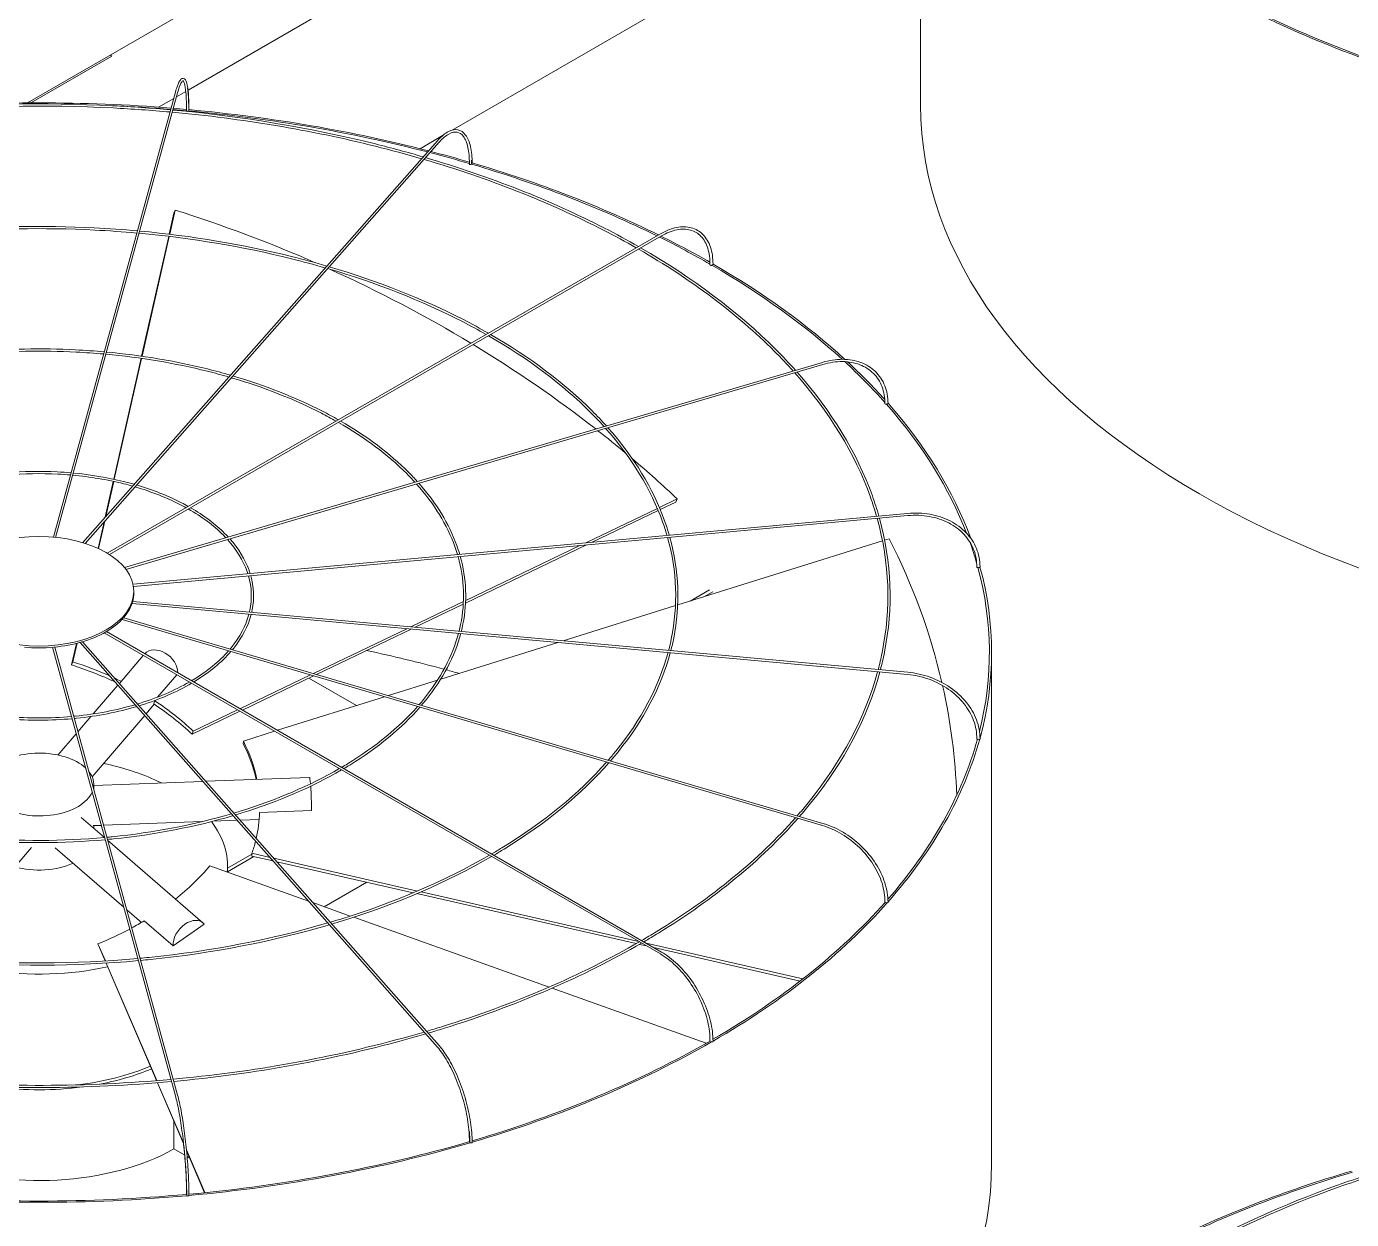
# Model space of a CAD drawing. Header units: millimetres. Extents: x -312439 to 477422, y -331570 to 212570.
# Drawn here: x 362808 to 364267, y 105939 to 107253 of the extents above; entities that cross this region are included whole.
import ezdxf

# ---------------------------------------------------------------- set-up
doc = ezdxf.new("R2010")
doc.units = ezdxf.units.MM

msp = doc.modelspace()

# ---------------------------------------------------------------- linework, layer by layer
at = {"color": 3, "linetype": 'Continuous', "lineweight": 0, "extrusion": (-1.11022e-16, 0.816497, 0.57735)}
for p, q in [((363792.783, 107736.296), (362809.167, 107168.405)), ((363792.703, 107165.917), (363792.703, 107728.805)), ((362985.887, 107182.435), (363792.703, 107648.25)), ((363792.703, 107436.25), (363276.662, 107138.314)), ((362901.834, 107219.907), (362812.668, 107168.427)), ((362900.102, 107220.907), (362901.834, 107219.907)), ((362972.074, 107180.275), (362837.606, 106690.107)), ((362840.081, 106689.869), (362974.436, 107179.627)), ((362953.419, 107163.689), (362970.178, 107173.365)), ((362973.196, 107175.108), (362983.403, 107181.001)), ((363260.595, 107126.686), (362869.918, 106684.005)), ((363266.23, 107132.291), (363241.41, 107117.961)), ((363262.431, 107125.066), (362872.482, 106683.208)), ((362965.19, 107023.777), (362970.419, 107046.861)), ((362971.749, 107050.293), (362965.729, 107023.712)), ((362970.419, 107046.861), (362971.749, 107050.293)), ((363506.108, 107024.08), (362896.916, 106672.363)), ((362899.281, 106670.9), (363507.332, 107021.958)), ((362934.76, 106889.432), (362964.646, 107021.375)), ((362965.185, 107021.311), (362935.296, 106889.355)), ((362904.067, 106753.925), (362934.217, 106887.035)), ((362934.753, 106886.958), (362904.594, 106753.811)), ((362915.958, 106656.53), (363684.528, 106882.624)), ((362917.593, 106654.458), (363685.219, 106880.274)), ((362894.552, 106711.919), (362903.526, 106751.536)), ((362904.053, 106751.422), (362895.296, 106712.762)), ((363423.877, 106683.822), (363502.84, 106721.719)), ((363503.816, 106719.394), (363431.067, 106684.479)), ((363505.05, 106722.78), (363524.657, 106732.19)), ((363523.327, 106728.758), (363506.027, 106720.456)), ((363523.327, 106728.758), (363524.657, 106732.19)), ((362886.796, 106677.676), (362893.424, 106706.939)), ((362894.168, 106707.782), (362887.297, 106677.444)), ((362925.335, 106638.233), (363778.423, 106716.243)), ((363778.646, 106713.803), (362925.792, 106635.816)), ((363424.735, 106681.441), (363291.577, 106617.533)), ((363291.695, 106620.383), (363417.545, 106680.783)), ((363750.763, 106686.07), (363525.236, 106615.419)), ((363758.206, 106688.402), (363753.114, 106686.807)), ((362926.201, 106628.48), (362926.201, 106630.48)), ((363560.267, 106632.034), (363538.908, 106619.702)), ((362924.265, 106616.92), (363778.423, 106538.813)), ((362924.988, 106619.313), (363778.646, 106541.252)), ((363231.136, 106591.318), (363289.2, 106619.186)), ((363289.058, 106616.324), (363236.025, 106590.871)), ((363554.055, 106624.447), (363563.731, 106630.034)), ((363685.219, 106374.782), (362915.038, 106601.349)), ((363522.749, 106614.64), (363399.235, 106575.947)), ((362913.2, 106599.337), (363684.528, 106372.432)), ((363123.972, 106539.886), (363226.831, 106589.252)), ((363231.72, 106588.805), (363127.58, 106538.825)), ((362857.723, 106549.32), (362863.106, 106573.088)), ((362863.693, 106573.235), (362859.053, 106552.752)), ((362867.173, 106574.161), (363260.595, 106128.369)), ((363262.431, 106129.99), (362869.776, 106574.913)), ((362893.518, 106584.654), (363506.108, 106230.976)), ((362895.995, 106586.053), (363507.332, 106233.097)), ((363393.157, 106574.043), (363264.175, 106533.636)), ((362972.074, 106074.78), (362836.559, 106568.764)), ((362974.436, 106075.428), (362839.038, 106568.987)), ((362936.615, 106559.773), (362910.268, 106529.031)), ((363870.91, 106000.056), (363870.91, 106562.945)), ((362857.723, 106549.32), (362859.053, 106552.752)), ((362973.407, 106538.53), (362952.282, 106513.882)), ((363043.146, 106501.095), (363120.674, 106538.303)), ((363124.282, 106537.242), (363045.788, 106499.57)), ((363171.41, 106504.576), (363119.121, 106534.765)), ((363260.57, 106532.507), (363206.566, 106515.589)), ((362908.658, 106527.153), (362881.454, 106495.411)), ((363202.363, 106514.272), (363084.354, 106477.304)), ((362948.748, 106505.985), (362939.81, 106495.556)), ((362991.731, 106476.419), (363040.471, 106499.811)), ((362879.022, 106492.574), (362864.613, 106475.761)), ((362938.201, 106493.678), (362880.233, 106426.042)), ((363043.113, 106498.286), (362990.4, 106472.987)), ((362862.689, 106473.516), (362842.632, 106450.114)), ((362990.4, 106472.987), (362991.731, 106476.419)), ((363081.178, 106476.309), (363046.835, 106465.55)), ((363046.74, 106462.593), (363046.835, 106465.55)), ((363002.311, 106421.034), (362882.037, 106416.576)), ((362882.037, 106417.619), (362882.037, 106412.245)), ((363119.677, 106425.384), (363005.475, 106421.151)), ((363064.678, 106386.956), (363121.907, 106389.078)), ((362893.94, 106359.268), (362868.397, 106381.403)), ((362890.362, 106372.639), (362881.356, 106372.305)), ((362882.037, 106372.33), (362882.037, 106369.583)), ((363001.491, 106376.758), (362892.877, 106372.732)), ((363040.122, 106378.19), (363013.395, 106377.199)), ((363064.201, 106379.082), (363043.286, 106378.307)), ((363002.384, 106265.293), (362897.391, 106356.278)), ((362748.855, 106272.75), (362813.697, 106348.407)), ((362915.115, 106282.411), (362839.441, 106347.988)), ((363056.294, 106341.065), (363029.315, 106325.489)), ((363056.224, 106338.873), (363056.319, 106341.83)), ((363079.503, 106333.567), (363056.224, 106338.873)), ((363056.319, 106341.83), (363076.212, 106337.295)), ((363118.63, 106289.232), (363009.924, 106328.058)), ((363029.315, 106321.489), (363058.52, 106338.35)), ((363029.315, 106321.132), (363029.315, 106328.382)), ((363080.302, 106336.363), (363238.471, 106300.308)), ((363233.893, 106298.373), (363083.593, 106332.635)), ((363182.697, 106310.043), (363135.94, 106283.049)), ((363479.552, 106242.374), (363237.986, 106297.44)), ((363242.529, 106299.383), (363482.285, 106244.729)), ((363164.652, 106272.794), (363123.401, 106287.528)), ((362934.502, 106265.61), (362918.447, 106279.524)), ((362937.777, 106267.566), (362969.573, 106240.012)), ((363383.661, 106194.57), (363168.426, 106271.446)), ((362969.573, 106240.012), (363003.768, 106263.832)), ((362886.73, 106242.242), (362894.85, 106223.326)), ((362887.965, 106238.905), (362886.73, 106242.242)), ((362894.658, 106223.315), (362887.965, 106238.905)), ((363490.81, 106239.808), (363483.076, 106241.571)), ((363490.381, 106242.884), (363663.098, 106203.512)), ((363660.132, 106201.21), (363498.905, 106237.963)), ((362951.263, 106091.459), (362895.685, 106220.923)), ((362895.877, 106220.935), (362951.454, 106091.475)), ((363556.718, 106132.759), (363387.032, 106193.366)), ((362980.959, 106022.286), (362952.283, 106089.084)), ((362952.473, 106089.1), (362980.891, 106022.902)), ((362970.358, 106046.98), (362970.358, 106016.304)), ((362982.213, 106009.46), (362970.358, 106016.304)), ((362984.209, 106015.175), (363004.422, 105968.09)), ((363004.233, 105968.071), (362984.267, 106014.581)), ((362987.866, 106006.196), (362984.875, 106007.923))]:
    msp.add_line(p, q, dxfattribs=at)
at = {"color": 3, "linetype": 'Continuous', "lineweight": 0}
for centre, major_axis, ratio, start_param, end_param in [((364841.471, 107728.805), (-1048.768, 0), 0.57735027, 0.78656596, 1.09808088), ((364841.471, 107728.805), (-1046.319, 0), 0.57735027, 0.78587838, 1.09689941), ((362822.142, 106562.945), (-1048.768, 0), 0.57735027, 4.57359934, 4.85199434), ((362822.142, 106562.945), (-1046.319, 0), 0.57735027, 4.57364216, 4.63432464), ((362822.142, 106562.945), (-1046.319, 0), 0.57735027, 4.55682048, 4.57124415), ((362822.142, 106562.945), (-1048.768, 0), 0.57735027, 4.55718579, 4.57120693), ((362985.485, 107159.699), (1.225, -0.004), 0.56474576, 3.14159265, 4.55699194), ((362985.485, 107159.699), (1.225, -0.004), 0.56474576, 4.55699194, 6.12778827), ((362822.142, 106562.945), (-1046.319, 0), 0.57735027, 4.2914666, 4.55448885), ((362985.677, 107160.398), (1.225, 0), 0.57735027, 5.71748689, 6.28318531), ((362822.142, 106562.945), (-1048.768, 0), 0.57735027, 4.29134899, 4.55463788), ((364841.471, 107165.917), (-1048.768, 0), 0.57735027, 0, 3.14159265), ((362822.142, 106562.945), (-1046.319, 0), 0.57735027, 4.24262693, 4.28868124), ((362822.142, 106562.945), (-1048.768, 0), 0.57735027, 4.24381435, 4.28857014), ((363297.006, 107101.26), (1.225, -0.01), 0.56597275, 3.14159265, 4.24604342), ((363297.006, 107101.26), (1.225, -0.01), 0.56597275, 4.24604342, 5.81683974), ((362822.142, 106562.945), (-1046.319, 0), 0.57735027, 4.00461262, 4.24016109), ((363297.562, 107101.89), (1.225, 0), 0.57735027, 5.29033196, 6.28318531), ((362822.142, 106562.945), (-1048.768, 0), 0.57735027, 4.00443097, 4.24060103), ((362823.472, 106395.665), (-942.562, 365.4), 0.65992862, 4.64663537, 4.80984928), ((362822.142, 106562.945), (-1046.319, 0), 0.57735027, 3.92863661, 4.00129229), ((362822.142, 106562.945), (-1048.768, 0), 0.57735027, 3.93098858, 4.00111844), ((362823.472, 106395.665), (-942.562, 365.4), 0.65992862, 4.45394149, 4.62923067), ((363562.001, 106990.103), (1.225, -0.016), 0.56830663, 3.14159265, 3.93464288), ((363562.001, 106990.103), (1.225, -0.016), 0.56830663, 3.93464288, 5.50543921), ((362822.142, 106562.945), (-1046.319, 0), 0.57735027, 3.70570419, 3.9258203), ((363562.867, 106990.603), (-1.225, 0), 0.57735027, 1.83263032, 3.14159265), ((362822.142, 106562.945), (-1048.768, 0), 0.57735027, 3.70411228, 3.92650775), ((362823.472, 106395.665), (-942.562, 365.4), 0.65992862, 4.28319099, 4.45112181), ((362822.142, 106562.945), (-1046.319, 0), 0.57735027, 3.61515195, 3.70067928), ((362822.142, 106562.945), (-1048.768, 0), 0.57735027, 3.61992048, 3.69877001), ((363754.531, 106837.108), (-1.225, 0.021), 0.57151893, 0, 0.48093441), ((363754.531, 106837.108), (-1.225, 0.021), 0.57151893, 0.48093441, 2.05173073), ((362822.142, 106562.945), (-1046.319, 0), 0.57735027, 3.3609423, 3.61148113), ((363755.623, 106837.429), (-1.225, 0), 0.57735027, 1.51847105, 3.14159265), ((362822.142, 106562.945), (-1048.768, 0), 0.57735027, 3.35086888, 3.61231471), ((362823.472, 106395.665), (-942.562, 365.4), 0.65992862, 4.23904287, 4.2800546), ((362823.472, 106395.665), (-942.562, 365.4), 0.65992862, 4.15803474, 4.22871948), ((362822.237, 106395.19), (1010.388, -32.497), 0.79709982, 0.20844184, 0.41264052), ((362822.142, 106562.945), (-1046.319, 0), 0.57735027, 3.30554955, 3.34466555), ((363855.75, 106657.251), (-1.225, 0.023), 0.57529521, 0, 0.1678974), ((363855.75, 106657.251), (-1.225, 0.023), 0.57529521, 0.1678974, 1.73869372), ((362822.142, 106562.945), (-1046.319, 0), 0.57735027, 2.9973499, 3.29716571), ((363856.96, 106657.362), (-1.225, 0), 0.57735027, 1.20431179, 3.14159265), ((362822.142, 106562.945), (-1048.768, 0), 0.57735027, 2.98561554, 3.29783032), ((362821.709, 106628.48), (-104.492, 0), 0.57735027, 2.67392209, 2.98094469), ((362821.709, 106628.48), (-104.492, 0), 0.57735027, 2.98808135, 3.14159265), ((362821.709, 106628.48), (-104.492, 0), 0.57735027, 2.35976282, 2.66678542), ((362821.709, 106628.48), (-104.492, 0), 0.57735027, 1.73144429, 2.03846689), ((362821.709, 106628.48), (-104.492, 0), 0.57735027, 2.04560356, 2.35262616), ((362821.709, 106628.48), (-104.492, 0), 0.57735027, 1.41728503, 1.72430763), ((362954.732, 106546.939), (-16.786, 14.386), 0.73180825, 3.6699438, 6.25547108), ((362822.142, 105998.056), (1046.319, 0), 0.57735027, 1.13086203, 1.21917829), ((362822.142, 106392.233), (-226.18, 87.683), 0.65992862, 4.59602029, 4.80984928), ((362823.472, 106395.665), (226.18, -87.683), 0.65992862, 1.48816133, 1.66825663), ((362822.142, 105998.056), (1046.319, 0), 0.57735027, 1.11315293, 1.12829513), ((362823.472, 106395.665), (226.18, -87.683), 0.65992862, 1.43137513, 1.46305029), ((362822.237, 106395.19), (1010.388, -32.497), 0.79709982, 0.05380476, 0.20420122), ((362822.142, 106392.233), (-226.18, 87.683), 0.65992862, 4.15803474, 4.39268064), ((362823.472, 106395.665), (226.18, -87.683), 0.65992862, 1.01644208, 1.25303729), ((362822.142, 106392.233), (242.456, -7.798), 0.79709982, 0.20115917, 0.41264052), ((362822.237, 106395.19), (242.456, -7.798), 0.79709982, 0.18583027, 0.41264052), ((362822.142, 106562.945), (-1046.319, 0), 0.57735027, 2.6752935, 2.98289949), ((362822.142, 106562.945), (-1048.768, 0), 0.57735027, 2.67086857, 2.98332964), ((363855.75, 106468.139), (-1.225, 0.023), 0.57926583, 0, 1.42460911), ((363856.96, 106468.028), (-1.225, 0), 0.57735027, 0.89015252, 3.14159265), ((362822.142, 106417.619), (-59.895, 0), 0.57735027, 3.69756416, 5.76575409), ((362822.142, 106328.382), (-207.174, 0), 0.57735027, 4.00561733, 4.36390833), ((362822.142, 106417.619), (-59.895, 0), 0.57735027, 3.02719924, 3.57014533), ((363120.496, 106403.291), (-0.819, 22.092), 0.05230802, 5.46284956, 6.28318531), ((363120.496, 106403.291), (-0.819, 22.092), 0.05230802, 4.01155215, 5.31083021), ((362822.142, 106417.619), (-59.895, 0), 0.57735027, 0.78539816, 2.89978042), ((362822.237, 106395.19), (242.456, -7.798), 0.79709982, 6.13145768, 6.28093219), ((362822.142, 106328.382), (-207.174, 0), 0.57735027, 3.08204121, 3.55783774), ((362822.237, 106395.19), (242.456, -7.798), 0.79709982, 6.04401129, 6.11604234), ((362822.142, 106357.998), (-59.895, 0), 0.57735027, 1.1079301, 2.23846982), ((362820.906, 106395.57), (-227.492, -84.221), 0.6873805, 2.02158825, 2.2576377), ((362822.142, 106562.945), (-1046.319, 0), 0.57735027, 2.35898226, 2.6687056), ((362822.142, 106562.945), (-1048.768, 0), 0.57735027, 2.35667794, 2.66891462), ((363754.531, 106288.282), (-1.225, 0.021), 0.58304212, 0, 1.10944839), ((363755.623, 106287.961), (-1.225, 0), 0.57735027, 0.57599326, 3.14159265), ((362820.906, 106395.57), (-227.492, -84.221), 0.6873805, 1.7758456, 1.84274406), ((362987.906, 106248.585), (14.478, 16.707), 0.67950023, 6.14949631, 8.84418497), ((362820.906, 106395.57), (-227.492, -84.221), 0.6873805, 1.60582316, 1.76537716), ((362822.142, 106328.382), (-207.174, 0), 0.57735027, 1.30817895, 1.9425337), ((362822.142, 106562.945), (-1046.319, 0), 0.57735027, 2.04376734, 2.35460013), ((363562.001, 106135.287), (-1.225, 0.017), 0.58625442, 0, 0.79329185), ((363562.867, 106134.787), (-1.225, 0), 0.57735027, 0.26183399, 3.14159265), ((362822.142, 106562.945), (-1048.768, 0), 0.57735027, 2.04258502, 2.35459852), ((362822.142, 106203.877), (-207.174, 0), 0.57735027, 1.77816663, 2.202298), ((362822.142, 106203.877), (-212.072, 0), 0.57735027, 1.89063678, 2.19285982), ((362822.142, 106203.877), (-212.072, 0), 0.57735027, 1.3476903, 1.79509044), ((362822.142, 106562.945), (-1046.319, 0), 0.57735027, 1.72891751, 2.04055715), ((362822.142, 106562.945), (-1048.768, 0), 0.57735027, 1.72854634, 2.04038352), ((363297.006, 106024.13), (-1.225, 0.011), 0.58858829, 0, 0.47632773), ((363297.562, 106023.5), (-1.225, 0), 0.57735027, 0, 3.14159265), ((362822.142, 106103.877), (-212.072, 0), 0.57735027, 0.98594125, 2.34464399), ((362822.142, 106000.056), (-1048.768, 0), 0.57735027, 0, 3.14159265), ((364744.995, 105452.785), (-1048.768, 0), 0.57735027, 5.18510484, 5.42093263), ((364744.995, 105452.785), (-1046.319, 0), 0.57735027, 5.18527527, 5.42075236), ((362822.142, 106562.945), (-1048.768, 0), 0.57735027, 1.41453598, 1.72626058), ((362822.142, 106562.945), (-1046.319, 0), 0.57735027, 1.41438895, 1.72636573), ((362985.485, 105965.691), (-1.225, 0.004), 0.58981528, 0, 0.15883691), ((362985.677, 105964.992), (-1.225, 0), 0.57735027, 0, 3.14159265)]:
    msp.add_ellipse(centre, major_axis=major_axis, ratio=ratio, start_param=start_param, end_param=end_param, dxfattribs=at)
msp.add_ellipse((362821.709, 106630.48), major_axis=(-104.492, 0), ratio=0.57735027, dxfattribs=at)
for points, knots in [([(362986.901, 107160.398), (362986.901, 107167.211), (362986.695, 107173.277), (362985.884, 107183.351), (362985.286, 107187.347), (362983.679, 107193.034), (362982.777, 107195.095), (362979.637, 107195.556), (362978.644, 107194.966), (362976.439, 107192.625), (362975.209, 107190.007), (362973.291, 107184.481), (362972.682, 107182.491), (362972.074, 107180.275)], [4.71238898, 4.71238898, 4.71238898, 4.71238898, 5.02654825, 5.02654825, 5.34070751, 5.34070751, 5.65486678, 5.65486678, 5.82360284, 5.82360284, 6.1377621, 6.1377621, 6.28318531, 6.28318531, 6.28318531, 6.28318531]), ([(362974.436, 107179.627), (362975.709, 107184.267), (362976.986, 107187.833), (362979.211, 107192.156), (362980.207, 107192.754), (362980.314, 107192.755), (362981.133, 107192.16), (362982.542, 107187.502), (362983.119, 107184.102), (362983.961, 107175.129), (362984.209, 107169.41), (362984.261, 107161.858), (362984.263, 107160.79), (362984.26, 107159.703)], [6.28318531, 6.28318531, 6.28318531, 6.28318531, 6.59845219, 6.59845219, 6.89265788, 6.89265788, 7.20992592, 7.20992592, 7.50402257, 7.50402257, 7.81881569, 7.81881569, 7.86952551, 7.86952551, 7.86952551, 7.86952551]), ([(362985.374, 107184.938), (362985.411, 107184.695), (362985.446, 107184.448), (362986.054, 107180.101), (362986.431, 107174.888), (362986.683, 107165.94), (362986.719, 107162.898), (362986.71, 107159.698)], [1.101311746, 1.101311746, 1.101311746, 1.101311746, 1.120767624, 1.120767624, 1.438035664, 1.438035664, 1.586302602, 1.586302602, 1.586302602, 1.586302602]), ([(362966.719, 107160.757), (362945.474, 107162.678), (362924.115, 107164.177), (362827.414, 107169.021), (362751.349, 107167.509), (362676.698, 107160.757)], [3.771589677, 3.771589677, 3.771589677, 3.771589677, 3.840445898, 3.840445898, 4.082391957, 4.082391957, 4.082391957, 4.082391957]), ([(362966.061, 107158.357), (362945.269, 107160.231), (362924.368, 107161.701), (362828.116, 107166.573), (362752.027, 107165.09), (362677.357, 107158.357)], [3.7720633, 3.7720633, 3.7720633, 3.7720633, 3.839550132, 3.839550132, 4.081918334, 4.081918334, 4.081918334, 4.081918334]), ([(363243.144, 107106.912), (363226.416, 107111.786), (363209.434, 107116.369), (363120.759, 107138.454), (363045.419, 107151.077), (362968.539, 107158.131)], [3.459637643, 3.459637643, 3.459637643, 3.459637643, 3.519736913, 3.519736913, 3.769381517, 3.769381517, 3.769381517, 3.769381517]), ([(363244.934, 107108.941), (363227.672, 107113.987), (363210.14, 107118.724), (363121.042, 107140.882), (363045.885, 107153.473), (362969.197, 107160.53)], [3.458315721, 3.458315721, 3.458315721, 3.458315721, 3.520259366, 3.520259366, 3.768912043, 3.768912043, 3.768912043, 3.768912043]), ([(363298.786, 107101.89), (363298.786, 107108.751), (363298.184, 107114.946), (363295.799, 107125.448), (363294.02, 107129.759), (363289.298, 107136.098), (363286.302, 107138.121), (363279.742, 107139.26), (363276.305, 107138.567), (363269.053, 107134.886), (363265.195, 107131.742), (363261.098, 107127.252), (363260.846, 107126.972), (363260.595, 107126.686)], [4.71238898, 4.71238898, 4.71238898, 4.71238898, 5.02654825, 5.02654825, 5.34070751, 5.34070751, 5.65486678, 5.65486678, 5.94845155, 5.94845155, 6.26261081, 6.26261081, 6.28318531, 6.28318531, 6.28318531, 6.28318531]), ([(363262.431, 107125.066), (363266.087, 107129.208), (363269.719, 107132.271), (363276.451, 107135.958), (363279.513, 107136.584), (363284.879, 107135.644), (363287.266, 107134.068), (363291.375, 107128.474), (363293.04, 107124.455), (363295.249, 107114.444), (363295.808, 107108.482), (363295.784, 107101.655), (363295.783, 107101.463), (363295.781, 107101.271)], [6.28318531, 6.28318531, 6.28318531, 6.28318531, 6.59783007, 6.59783007, 6.91209691, 6.91209691, 7.22936495, 7.22936495, 7.54663299, 7.54663299, 7.86046851, 7.86046851, 7.86952551, 7.86952551, 7.86952551, 7.86952551]), ([(363479.515, 107008.727), (363467.777, 107015.431), (363455.731, 107021.956), (363383.649, 107058.978), (363317.04, 107085.218), (363245.74, 107106.153)], [3.146975566, 3.146975566, 3.146975566, 3.146975566, 3.199958928, 3.199958928, 3.456525414, 3.456525414, 3.456525414, 3.456525414]), ([(363481.97, 107010.144), (363469.791, 107017.126), (363457.28, 107023.915), (363384.882, 107061.094), (363318.527, 107087.266), (363247.529, 107108.18)], [3.145113132, 3.145113132, 3.145113132, 3.145113132, 3.200037836, 3.200037836, 3.455209352, 3.455209352, 3.455209352, 3.455209352]), ([(363298.193, 107105.308), (363298.216, 107104.491), (363298.229, 107103.664), (363298.236, 107102.307), (363298.235, 107101.784), (363298.23, 107101.257)], [7.8059806913, 7.8059806913, 7.8059806913, 7.8059806913, 7.8451401512, 7.8451401512, 7.8694167814, 7.8694167814, 7.8694167814, 7.8694167814]), ([(362930.153, 107027.461), (362914.304, 107028.889), (362898.371, 107030.004), (362826.056, 107033.62), (362769.135, 107032.496), (362713.265, 107027.461)], [3.772165081, 3.772165081, 3.772165081, 3.772165081, 3.840593344, 3.840593344, 4.081816553, 4.081816553, 4.081816553, 4.081816553]), ([(362929.494, 107025.061), (362914.099, 107026.443), (362898.623, 107027.528), (362826.758, 107031.172), (362769.813, 107030.076), (362713.924, 107025.061)], [3.772797592, 3.772797592, 3.772797592, 3.772797592, 3.839399606, 3.839399606, 4.081184042, 4.081184042, 4.081184042, 4.081184042]), ([(363137.025, 106986.668), (363124.767, 106990.227), (363112.328, 106993.579), (363046.132, 107010.069), (362989.63, 107019.54), (362931.972, 107024.836)], [3.460983159, 3.460983159, 3.460983159, 3.460983159, 3.519648571, 3.519648571, 3.769222865, 3.769222865, 3.769222865, 3.769222865]), ([(363138.816, 106988.697), (363126.024, 106992.428), (363113.034, 106995.933), (363046.415, 107012.497), (362990.096, 107021.936), (362932.631, 107027.235)], [3.459218713, 3.459218713, 3.459218713, 3.459218713, 3.520344822, 3.520344822, 3.768597722, 3.768597722, 3.768597722, 3.768597722]), ([(363564.092, 106990.603), (363564.092, 106997.503), (363563.147, 107003.884), (363559.413, 107014.998), (363556.62, 107019.732), (363549.426, 107027.012), (363545.033, 107029.556), (363535.163, 107032.162), (363529.696, 107032.229), (363518.239, 107029.954), (363512.243, 107027.602), (363506.214, 107024.141), (363506.161, 107024.11), (363506.108, 107024.08)], [3.14159265, 3.14159265, 3.14159265, 3.14159265, 3.45575192, 3.45575192, 3.76991118, 3.76991118, 4.08269654, 4.08269654, 4.39544819, 4.39544819, 4.70960746, 4.70960746, 4.71238898, 4.71238898, 4.71238898, 4.71238898]), ([(363507.332, 107021.958), (363513.082, 107025.278), (363518.808, 107027.52), (363529.605, 107029.66), (363534.671, 107029.56), (363543.674, 107027.106), (363547.62, 107024.757), (363554.111, 107017.984), (363556.653, 107013.55), (363560.033, 107002.962), (363560.866, 106996.812), (363560.776, 106990.119)], [1.57079633, 1.57079633, 1.57079633, 1.57079633, 1.88806437, 1.88806437, 2.20533241, 2.20533241, 2.52260045, 2.52260045, 2.83986849, 2.83986849, 3.15713653, 3.15713653, 3.15713653, 3.15713653]), ([(363652.261, 106873.132), (363645.628, 106880.532), (363638.698, 106887.844), (363590.478, 106936.033), (363540.068, 106973.889), (363481.974, 107007.317)], [2.833719703, 2.833719703, 2.833719703, 2.833719703, 2.880073873, 2.880073873, 3.143270218, 3.143270218, 3.143270218, 3.143270218]), ([(363654.862, 106873.897), (363647.985, 106881.605), (363640.787, 106889.216), (363592.381, 106937.608), (363542.196, 106975.366), (363484.424, 107008.732)], [2.831913395, 2.831913395, 2.831913395, 2.831913395, 2.879924499, 2.879924499, 3.141418031, 3.141418031, 3.141418031, 3.141418031]), ([(363314.24, 106913.305), (363305.734, 106918.145), (363297.013, 106922.861), (363243.22, 106950.49), (363193.185, 106970.195), (363139.623, 106985.909)], [3.148849473, 3.148849473, 3.148849473, 3.148849473, 3.199944541, 3.199944541, 3.456834427, 3.456834427, 3.456834427, 3.456834427]), ([(363316.697, 106914.724), (363307.749, 106919.841), (363298.563, 106924.819), (363244.452, 106952.605), (363194.672, 106972.243), (363141.412, 106987.936)], [3.146361804, 3.146361804, 3.146361804, 3.146361804, 3.200049713, 3.200049713, 3.455080387, 3.455080387, 3.455080387, 3.455080387]), ([(363444.018, 106811.872), (363439.258, 106817.155), (363434.295, 106822.377), (363398.317, 106858.33), (363360.405, 106886.782), (363316.702, 106911.898)], [2.83591825, 2.83591825, 2.83591825, 2.83591825, 2.880098074, 2.880098074, 3.143909361, 3.143909361, 3.143909361, 3.143909361]), ([(363446.623, 106812.638), (363441.616, 106818.227), (363436.385, 106823.749), (363400.22, 106859.905), (363362.533, 106888.259), (363319.152, 106913.313)], [2.833499431, 2.833499431, 2.833499431, 2.833499431, 2.879899034, 2.879899034, 3.141439875, 3.141439875, 3.141439875, 3.141439875]), ([(362893.598, 106894.21), (362883.142, 106895.146), (362872.631, 106895.877), (362824.694, 106898.266), (362786.913, 106897.528), (362749.82, 106894.21)], [3.773286698, 3.773286698, 3.773286698, 3.773286698, 3.840886477, 3.840886477, 4.080694936, 4.080694936, 4.080694936, 4.080694936]), ([(362892.939, 106891.81), (362882.937, 106892.699), (362872.884, 106893.401), (362825.395, 106895.817), (362787.591, 106895.109), (362750.478, 106891.81)], [3.774238416, 3.774238416, 3.774238416, 3.774238416, 3.839097695, 3.839097695, 4.079743218, 4.079743218, 4.079743218, 4.079743218]), ([(363032.73, 106868.49), (363024.397, 106870.909), (363015.94, 106873.186), (362971.793, 106884.157), (362934.316, 106890.444), (362896.076, 106893.985)], [3.46094335, 3.46094335, 3.46094335, 3.46094335, 3.520514255, 3.520514255, 3.7679441, 3.7679441, 3.7679441, 3.7679441]), ([(363030.937, 106866.458), (363023.141, 106868.708), (363015.234, 106870.831), (362971.509, 106881.729), (362933.85, 106888.048), (362895.418, 106891.586)], [3.463595352, 3.463595352, 3.463595352, 3.463595352, 3.51947091, 3.51947091, 3.768879274, 3.768879274, 3.768879274, 3.768879274]), ([(363756.847, 106837.429), (363756.847, 106844.358), (363755.649, 106850.957), (363750.948, 106862.834), (363747.443, 106868.108), (363738.481, 106876.776), (363733.027, 106880.166), (363720.744, 106884.731), (363713.917, 106885.906), (363699.564, 106885.958), (363692.04, 106884.834), (363684.528, 106882.624)], [4.71238898, 4.71238898, 4.71238898, 4.71238898, 5.02654825, 5.02654825, 5.34070751, 5.34070751, 5.65486678, 5.65486678, 5.96902604, 5.96902604, 6.28318531, 6.28318531, 6.28318531, 6.28318531]), ([(363685.219, 106880.274), (363692.482, 106882.41), (363699.731, 106883.478), (363713.468, 106883.385), (363719.952, 106882.226), (363731.52, 106877.826), (363736.603, 106874.588), (363744.9, 106866.356), (363748.116, 106861.361), (363752.377, 106850.07), (363753.419, 106843.773), (363753.307, 106837.128)], [6.28318531, 6.28318531, 6.28318531, 6.28318531, 6.60045335, 6.60045335, 6.91772139, 6.91772139, 7.23498943, 7.23498943, 7.55225747, 7.55225747, 7.86952551, 7.86952551, 7.86952551, 7.86952551]), ([(363149.002, 106817.905), (363143.717, 106820.89), (363138.31, 106823.803), (363102.8, 106842.043), (363069.35, 106855.209), (363033.537, 106865.702)], [3.152476318, 3.152476318, 3.152476318, 3.152476318, 3.199914714, 3.199914714, 3.457374967, 3.457374967, 3.457374967, 3.457374967]), ([(363151.463, 106819.325), (363145.733, 106822.586), (363139.859, 106825.762), (363104.033, 106844.159), (363070.838, 106857.257), (363035.326, 106867.73)], [3.148732281, 3.148732281, 3.148732281, 3.148732281, 3.200072384, 3.200072384, 3.454746323, 3.454746323, 3.454746323, 3.454746323]), ([(363744.255, 106713.118), (363742.234, 106720.2), (363739.966, 106727.258), (363720.502, 106781.757), (363692.375, 106827.92), (363654.064, 106871.109)], [2.519571261, 2.519571261, 2.519571261, 2.519571261, 2.559550642, 2.559550642, 2.829500903, 2.829500903, 2.829500903, 2.829500903]), ([(363746.738, 106713.345), (363744.624, 106720.787), (363742.242, 106728.203), (363722.616, 106782.904), (363694.634, 106828.873), (363656.66, 106871.872)], [2.518738954, 2.518738954, 2.518738954, 2.518738954, 2.560443172, 2.560443172, 2.827714195, 2.827714195, 2.827714195, 2.827714195]), ([(363235.803, 106750.62), (363232.909, 106753.799), (363229.905, 106756.944), (363206.166, 106780.663), (363180.765, 106799.703), (363151.469, 106816.501)], [2.840166791, 2.840166791, 2.840166791, 2.840166791, 2.880145835, 2.880145835, 3.145067211, 3.145067211, 3.145067211, 3.145067211]), ([(363238.413, 106751.388), (363235.269, 106754.872), (363231.995, 106758.316), (363208.069, 106782.238), (363182.894, 106801.181), (363153.921, 106817.916)], [2.836508955, 2.836508955, 2.836508955, 2.836508955, 2.879847671, 2.879847671, 3.141363941, 3.141363941, 3.141363941, 3.141363941]), ([(363513.44, 106692.012), (363511.995, 106697.003), (363510.388, 106701.979), (363495.876, 106742.64), (363474.698, 106777.367), (363445.827, 106809.851)], [2.521788299, 2.521788299, 2.521788299, 2.521788299, 2.55939978, 2.55939978, 2.830291828, 2.830291828, 2.830291828, 2.830291828]), ([(363515.924, 106692.239), (363514.386, 106697.59), (363512.663, 106702.924), (363497.991, 106743.788), (363476.958, 106778.32), (363448.423, 106810.615)], [2.520659116, 2.520659116, 2.520659116, 2.520659116, 2.560589234, 2.560589234, 2.827907762, 2.827907762, 2.827907762, 2.827907762]), ([(362857.043, 106760.959), (362851.98, 106761.402), (362846.892, 106761.749), (362823.333, 106762.911), (362804.691, 106762.561), (362786.375, 106760.959)], [3.776630452, 3.776630452, 3.776630452, 3.776630452, 3.841752063, 3.841752063, 4.077351182, 4.077351182, 4.077351182, 4.077351182]), ([(362856.384, 106758.557), (362851.775, 106758.955), (362847.145, 106759.274), (362824.035, 106760.462), (362805.37, 106760.14), (362787.033, 106758.557)], [3.778551419, 3.778551419, 3.778551419, 3.778551419, 3.838185012, 3.838185012, 4.075430215, 4.075430215, 4.075430215, 4.075430215]), ([(362924.845, 106746.244), (362921.513, 106747.187), (362918.142, 106748.084), (362896.888, 106753.389), (362878.07, 106756.556), (362858.863, 106758.335)], [3.471418325, 3.471418325, 3.471418325, 3.471418325, 3.518930063, 3.518930063, 3.767850767, 3.767850767, 3.767850767, 3.767850767]), ([(362926.642, 106748.279), (362922.771, 106749.389), (362918.847, 106750.438), (362897.172, 106755.817), (362878.536, 106758.951), (362859.521, 106760.734)], [3.466082688, 3.466082688, 3.466082688, 3.466082688, 3.521010964, 3.521010964, 3.765995554, 3.765995554, 3.765995554, 3.765995554]), ([(362986.222, 106723.924), (362983.716, 106725.33), (362981.157, 106726.704), (362963.614, 106735.711), (362947.004, 106742.271), (362929.241, 106747.523)], [3.15578841, 3.15578841, 3.15578841, 3.15578841, 3.200131949, 3.200131949, 3.453750875, 3.453750875, 3.453750875, 3.453750875]), ([(363282.631, 106670.906), (363281.765, 106673.822), (363280.815, 106676.731), (363271.256, 106703.556), (363257.037, 106726.834), (363237.622, 106748.602)], [2.526062853, 2.526062853, 2.526062853, 2.526062853, 2.559096419, 2.559096419, 2.831723129, 2.831723129, 2.831723129, 2.831723129]), ([(363285.118, 106671.133), (363284.155, 106674.409), (363283.089, 106677.675), (363273.37, 106704.704), (363259.296, 106727.787), (363240.219, 106749.366)], [2.5243135, 2.5243135, 2.5243135, 2.5243135, 2.560878912, 2.560878912, 2.828143092, 2.828143092, 2.828143092, 2.828143092]), ([(362983.751, 106722.497), (362981.697, 106723.632), (362979.607, 106724.746), (362962.381, 106733.595), (362945.516, 106740.224), (362927.452, 106745.495)], [3.163350536, 3.163350536, 3.163350536, 3.163350536, 3.199816759, 3.199816759, 3.458993739, 3.458993739, 3.458993739, 3.458993739]), ([(363027.565, 106689.362), (363026.552, 106690.44), (363025.514, 106691.511), (363014.016, 106702.996), (363001.126, 106712.624), (362986.235, 106721.103)], [2.852936139, 2.852936139, 2.852936139, 2.852936139, 2.880283876, 2.880283876, 3.148538696, 3.148538696, 3.148538696, 3.148538696]), ([(363030.192, 106690.135), (363028.919, 106691.515), (363027.605, 106692.882), (363015.919, 106704.571), (363003.254, 106714.102), (362988.689, 106722.519)], [2.84544614, 2.84544614, 2.84544614, 2.84544614, 2.879690294, 2.879690294, 3.141137935, 3.141137935, 3.141137935, 3.141137935]), ([(363745.982, 106544.239), (363747.588, 106550.31), (363749.014, 106556.396), (363760.315, 106611.734), (363758.518, 106661.758), (363744.931, 106710.72)], [2.204619764, 2.204619764, 2.204619764, 2.204619764, 2.238829514, 2.238829514, 2.515060108, 2.515060108, 2.515060108, 2.515060108]), ([(363748.456, 106544.013), (363750.14, 106550.413), (363751.627, 106556.83), (363762.732, 106612.324), (363760.873, 106662.179), (363747.409, 106710.947)], [2.205366155, 2.205366155, 2.205366155, 2.205366155, 2.241163262, 2.241163262, 2.514260549, 2.514260549, 2.514260549, 2.514260549]), ([(363858.185, 106657.362), (363858.185, 106664.306), (363856.853, 106671.136), (363851.658, 106683.879), (363847.796, 106689.789), (363837.939, 106700.103), (363831.946, 106704.506), (363818.429, 106711.389), (363810.905, 106713.868), (363795.06, 106716.675), (363786.74, 106717.003), (363778.423, 106716.243)], [4.71238898, 4.71238898, 4.71238898, 4.71238898, 5.02654825, 5.02654825, 5.34070751, 5.34070751, 5.65486678, 5.65486678, 5.96902604, 5.96902604, 6.28318531, 6.28318531, 6.28318531, 6.28318531]), ([(363778.646, 106713.803), (363786.707, 106714.54), (363794.763, 106714.211), (363810.056, 106711.458), (363817.29, 106709.036), (363830.213, 106702.353), (363835.9, 106698.096), (363845.174, 106688.181), (363848.761, 106682.527), (363853.499, 106670.376), (363854.65, 106663.88), (363854.526, 106657.274)], [0, 0, 0, 0, 0.31726804, 0.31726804, 0.63453608, 0.63453608, 0.95180412, 0.95180412, 1.26907216, 1.26907216, 1.5863402, 1.5863402, 1.5863402, 1.5863402]), ([(363515.193, 106565.343), (363516.3, 106569.582), (363517.289, 106573.832), (363525.753, 106615.137), (363524.391, 106652.776), (363514.121, 106689.614)], [2.206572109, 2.206572109, 2.206572109, 2.206572109, 2.238438586, 2.238438586, 2.515769314, 2.515769314, 2.515769314, 2.515769314]), ([(363517.665, 106565.117), (363518.85, 106569.686), (363519.901, 106574.266), (363528.17, 106615.728), (363526.746, 106653.197), (363516.601, 106689.841)], [2.20754654, 2.20754654, 2.20754654, 2.20754654, 2.241548585, 2.241548585, 2.514698228, 2.514698228, 2.514698228, 2.514698228]), ([(363051.797, 106649.798), (363051.527, 106650.641), (363051.244, 106651.482), (363046.637, 106664.471), (363039.376, 106676.3), (363029.414, 106687.353)], [2.538956365, 2.538956365, 2.538956365, 2.538956365, 2.558172992, 2.558172992, 2.836025224, 2.836025224, 2.836025224, 2.836025224]), ([(363054.294, 106650.026), (363053.918, 106651.227), (363053.514, 106652.426), (363048.75, 106665.62), (363041.636, 106677.254), (363032.015, 106688.118)], [2.535128932, 2.535128932, 2.535128932, 2.535128932, 2.561728893, 2.561728893, 2.828841782, 2.828841782, 2.828841782, 2.828841782]), ([(363284.387, 106586.449), (363285.003, 106588.871), (363285.562, 106591.299), (363291.188, 106618.572), (363290.265, 106643.809), (363283.324, 106668.509)], [2.210316481, 2.210316481, 2.210316481, 2.210316481, 2.237655596, 2.237655596, 2.51702204, 2.51702204, 2.51702204, 2.51702204]), ([(363286.857, 106586.223), (363287.55, 106588.975), (363288.171, 106591.734), (363293.604, 106619.163), (363292.619, 106644.23), (363285.804, 106668.736)], [2.211718384, 2.211718384, 2.211718384, 2.211718384, 2.242315601, 2.242315601, 2.515402874, 2.515402874, 2.515402874, 2.515402874]), ([(363053.562, 106607.556), (363053.703, 106608.161), (363053.838, 106608.766), (363056.624, 106622.007), (363056.139, 106634.842), (363052.525, 106647.404)], [2.221614787, 2.221614787, 2.221614787, 2.221614787, 2.235297735, 2.235297735, 2.520800805, 2.520800805, 2.520800805, 2.520800805]), ([(363056.024, 106607.331), (363056.239, 106608.266), (363056.438, 106609.202), (363059.038, 106622.598), (363058.492, 106635.264), (363055.007, 106647.631)], [2.224061215, 2.224061215, 2.224061215, 2.224061215, 2.244587809, 2.244587809, 2.517487833, 2.517487833, 2.517487833, 2.517487833]), ([(363032.236, 106566.873), (363032.645, 106567.358), (363033.049, 106567.845), (363042.99, 106580.01), (363049.573, 106592.452), (363052.959, 106605.152)], [1.903307061, 1.903307061, 1.903307061, 1.903307061, 1.915350543, 1.915350543, 2.203452943, 2.203452943, 2.203452943, 2.203452943]), ([(363034.798, 106566.119), (363035.298, 106566.722), (363035.79, 106567.327), (363045.607, 106579.635), (363052.088, 106592.129), (363055.433, 106604.925)], [1.909987851, 1.909987851, 1.909987851, 1.909987851, 1.924618049, 1.924618049, 2.206425781, 2.206425781, 2.206425781, 2.206425781]), ([(363240.458, 106505.619), (363242.091, 106507.513), (363243.685, 106509.417), (363263.967, 106534.385), (363276.967, 106558.949), (363283.756, 106584.047)], [1.894116328, 1.894116328, 1.894116328, 1.894116328, 1.917671716, 1.917671716, 2.201274894, 2.201274894, 2.201274894, 2.201274894]), ([(363243.035, 106504.861), (363244.756, 106506.873), (363246.433, 106508.897), (363266.587, 106534.011), (363279.486, 106558.626), (363286.232, 106583.82)], [1.897570624, 1.897570624, 1.897570624, 1.897570624, 1.922320382, 1.922320382, 2.202808492, 2.202808492, 2.202808492, 2.202808492]), ([(362989.744, 106531.927), (362990.346, 106532.284), (362990.945, 106532.644), (363007.119, 106542.47), (363020.28, 106553.235), (363030.482, 106564.835)], [1.585149833, 1.585149833, 1.585149833, 1.585149833, 1.596233634, 1.596233634, 1.886390456, 1.886390456, 1.886390456, 1.886390456]), ([(362992.172, 106530.525), (362992.796, 106530.901), (362993.415, 106531.279), (363009.639, 106541.284), (363022.835, 106552.234), (363033.068, 106564.075)], [1.592315094, 1.592315094, 1.592315094, 1.592315094, 1.603748231, 1.603748231, 1.893388943, 1.893388943, 1.893388943, 1.893388943]), ([(363448.668, 106444.369), (363451.535, 106447.668), (363454.324, 106450.989), (363484.945, 106488.762), (363504.362, 106525.446), (363514.553, 106562.942)], [1.891059564, 1.891059564, 1.891059564, 1.891059564, 1.918447026, 1.918447026, 2.200552897, 2.200552897, 2.200552897, 2.200552897]), ([(363451.251, 106443.609), (363454.204, 106447.027), (363457.075, 106450.469), (363487.566, 106488.388), (363506.882, 106525.124), (363517.029, 106562.715)], [1.893387733, 1.893387733, 1.893387733, 1.893387733, 1.921549455, 1.921549455, 2.201585872, 2.201585872, 2.201585872, 2.201585872]), ([(362930.296, 106506.337), (362930.986, 106506.545), (362931.675, 106506.756), (362952.554, 106513.211), (362971.136, 106521.172), (362987.312, 106530.503)], [1.267045676, 1.267045676, 1.267045676, 1.267045676, 1.27702015, 1.27702015, 1.570336557, 1.570336557, 1.570336557, 1.570336557]), ([(362932.078, 106504.318), (362932.827, 106504.547), (362933.574, 106504.779), (362954.698, 106511.403), (362973.444, 106519.542), (362989.757, 106529.091)], [1.272186296, 1.272186296, 1.272186296, 1.272186296, 1.282962347, 1.282962347, 1.577666055, 1.577666055, 1.577666055, 1.577666055]), ([(363656.843, 106383.129), (363660.959, 106387.845), (363664.954, 106392.595), (363705.912, 106443.172), (363731.742, 106491.96), (363745.337, 106541.838)], [1.889456602, 1.889456602, 1.889456602, 1.889456602, 1.918834976, 1.918834976, 2.200108517, 2.200108517, 2.200108517, 2.200108517]), ([(363659.429, 106382.368), (363663.63, 106387.203), (363667.705, 106392.074), (363708.534, 106442.798), (363734.262, 106491.638), (363747.814, 106541.612)], [1.891212574, 1.891212574, 1.891212574, 1.891212574, 1.921163042, 1.921163042, 2.200887841, 2.200887841, 2.200887841, 2.200887841]), ([(363778.423, 106538.813), (363786.484, 106538.076), (363794.548, 106536.272), (363809.87, 106530.712), (363817.125, 106526.956), (363830.098, 106517.876), (363835.813, 106512.553), (363845.136, 106500.882), (363848.742, 106494.537), (363853.499, 106481.466), (363854.65, 106474.744), (363854.526, 106468.162)], [0, 0, 0, 0, 0.31726804, 0.31726804, 0.63453608, 0.63453608, 0.95180412, 0.95180412, 1.26907216, 1.26907216, 1.5863402, 1.5863402, 1.5863402, 1.5863402]), ([(363858.185, 106468.028), (363858.185, 106474.973), (363856.854, 106482.028), (363851.679, 106495.668), (363847.837, 106502.25), (363838.028, 106514.307), (363832.063, 106519.782), (363818.594, 106529.103), (363811.092, 106532.948), (363795.276, 106538.643), (363786.963, 106540.492), (363778.646, 106541.252)], [4.71238898, 4.71238898, 4.71238898, 4.71238898, 5.02654825, 5.02654825, 5.34070751, 5.34070751, 5.65486678, 5.65486678, 5.96902604, 5.96902604, 6.28318531, 6.28318531, 6.28318531, 6.28318531]), ([(362859.951, 106492.755), (362860.602, 106492.817), (362861.252, 106492.881), (362884.764, 106495.243), (362907.024, 106499.514), (362927.708, 106505.568)], [0.949238609, 0.949238609, 0.949238609, 0.949238609, 0.957681574, 0.957681574, 1.254620941, 1.254620941, 1.254620941, 1.254620941]), ([(362860.609, 106490.358), (362861.48, 106490.442), (362862.351, 106490.529), (362886.253, 106492.996), (362908.669, 106497.366), (362929.496, 106503.541)], [0.951064936, 0.951064936, 0.951064936, 0.951064936, 0.962301991, 0.962301991, 1.259854639, 1.259854639, 1.259854639, 1.259854639]), ([(362949.036, 106510.034), (362949.019, 106509.88), (362949, 106509.727), (362948.819, 106508.425), (362948.537, 106507.348), (362948.16, 106506.375)], [25.28971129, 25.28971129, 25.28971129, 25.28971129, 25.51327082, 25.51327082, 27.21415767, 27.21415767, 27.21415767, 27.21415767]), ([(363154.985, 106436.525), (363157.188, 106437.815), (363159.368, 106439.118), (363192.334, 106459.221), (363218.407, 106480.568), (363238.686, 106503.587)], [1.577975631, 1.577975631, 1.577975631, 1.577975631, 1.598113062, 1.598113062, 1.885671956, 1.885671956, 1.885671956, 1.885671956]), ([(363157.423, 106435.117), (363159.644, 106436.427), (363161.842, 106437.751), (363194.856, 106458.035), (363220.965, 106479.567), (363241.276, 106502.825)], [1.581619842, 1.581619842, 1.581619842, 1.581619842, 1.601882376, 1.601882376, 1.889205457, 1.889205457, 1.889205457, 1.889205457]), ([(362785.286, 106490.126), (362786.162, 106490.047), (362787.039, 106489.971), (362811.168, 106487.955), (362834.92, 106488.032), (362858.132, 106490.126)], [0.630366287, 0.630366287, 0.630366287, 0.630366287, 0.641648359, 0.641648359, 0.94043004, 0.94043004, 0.94043004, 0.94043004]), ([(362785.944, 106492.527), (362786.414, 106492.485), (362786.883, 106492.444), (362810.561, 106490.419), (362834.288, 106490.46), (362857.474, 106492.527)], [0.632258371, 0.632258371, 0.632258371, 0.632258371, 0.638337859, 0.638337859, 0.938537956, 0.938537956, 0.938537956, 0.938537956]), ([(363320.219, 106341.127), (363324.028, 106343.347), (363327.793, 106345.593), (363377.55, 106375.972), (363416.535, 106407.902), (363446.89, 106442.339)], [1.575583148, 1.575583148, 1.575583148, 1.575583148, 1.598741205, 1.598741205, 1.885432931, 1.885432931, 1.885432931, 1.885432931]), ([(363322.662, 106339.717), (363326.487, 106341.958), (363330.268, 106344.224), (363380.072, 106374.786), (363419.094, 106406.901), (363449.481, 106441.576)], [1.578026357, 1.578026357, 1.578026357, 1.578026357, 1.601256762, 1.601256762, 1.887796271, 1.887796271, 1.887796271, 1.887796271]), ([(363036.384, 106386.127), (363038.693, 106386.815), (363040.993, 106387.514), (363083.41, 106400.675), (363120.351, 106416.528), (363152.544, 106435.106)], [1.261848076, 1.261848076, 1.261848076, 1.261848076, 1.278507505, 1.278507505, 1.570566343, 1.570566343, 1.570566343, 1.570566343]), ([(363038.169, 106384.104), (363040.537, 106384.814), (363042.894, 106385.536), (363085.555, 106398.867), (363122.661, 106414.897), (363154.991, 106433.693)], [1.264451017, 1.264451017, 1.264451017, 1.264451017, 1.281488092, 1.281488092, 1.574251683, 1.574251683, 1.574251683, 1.574251683]), ([(362896.506, 106359.503), (362898.505, 106359.69), (362900.501, 106359.884), (362948.111, 106364.7), (362992.523, 106373.25), (363033.793, 106385.361)], [0.945863763, 0.945863763, 0.945863763, 0.945863763, 0.95883914, 0.95883914, 1.255627672, 1.255627672, 1.255627672, 1.255627672]), ([(362897.164, 106357.105), (362899.383, 106357.314), (362901.6, 106357.531), (362949.6, 106362.453), (362994.168, 106371.102), (363035.582, 106383.334)], [0.946791669, 0.946791669, 0.946791669, 0.946791669, 0.961156725, 0.961156725, 1.25825401, 1.25825401, 1.25825401, 1.25825401]), ([(363485.413, 106245.752), (363490.843, 106248.909), (363496.205, 106252.105), (363562.749, 106292.759), (363614.635, 106335.259), (363655.062, 106381.1)], [1.574326589, 1.574326589, 1.574326589, 1.574326589, 1.599055591, 1.599055591, 1.885237716, 1.885237716, 1.885237716, 1.885237716]), ([(363487.857, 106244.341), (363493.303, 106247.519), (363498.681, 106250.736), (363565.272, 106291.573), (363617.195, 106334.258), (363657.654, 106380.337)], [1.576164321, 1.576164321, 1.576164321, 1.576164321, 1.600943265, 1.600943265, 1.88701346, 1.88701346, 1.88701346, 1.88701346]), ([(363684.528, 106372.432), (363691.791, 106370.295), (363699.065, 106367.09), (363712.897, 106358.858), (363719.454, 106353.833), (363731.185, 106342.469), (363736.358, 106336.132), (363744.8, 106322.79), (363748.067, 106315.787), (363752.377, 106301.829), (363753.419, 106294.877), (363753.307, 106288.303)], [0, 0, 0, 0, 0.31726804, 0.31726804, 0.63453608, 0.63453608, 0.95180412, 0.95180412, 1.26907216, 1.26907216, 1.5863402, 1.5863402, 1.5863402, 1.5863402]), ([(363756.847, 106287.961), (363756.847, 106294.89), (363755.651, 106302.149), (363751.001, 106316.629), (363747.549, 106323.849), (363738.732, 106337.563), (363733.368, 106344.056), (363721.246, 106355.693), (363714.489, 106360.836), (363700.231, 106369.276), (363692.732, 106372.571), (363685.219, 106374.782)], [4.71238898, 4.71238898, 4.71238898, 4.71238898, 5.02654825, 5.02654825, 5.34070751, 5.34070751, 5.65486678, 5.65486678, 5.96902604, 5.96902604, 6.28318531, 6.28318531, 6.28318531, 6.28318531]), ([(362748.731, 106356.876), (362750.506, 106356.715), (362752.283, 106356.559), (362800.624, 106352.496), (362848.204, 106352.654), (362894.687, 106356.876)], [0.629347255, 0.629347255, 0.629347255, 0.629347255, 0.640828535, 0.640828535, 0.941449071, 0.941449071, 0.941449071, 0.941449071]), ([(362749.389, 106359.276), (362750.758, 106359.152), (362752.127, 106359.032), (362800.016, 106354.96), (362847.572, 106355.082), (362894.028, 106359.276)], [0.630291706, 0.630291706, 0.630291706, 0.630291706, 0.639167998, 0.639167998, 0.940504621, 0.940504621, 0.940504621, 0.940504621]), ([(363142.47, 106265.919), (363146.4, 106267.085), (363150.311, 106268.273), (363214.266, 106288.139), (363269.566, 106311.884), (363317.776, 106339.709)], [1.260112578, 1.260112578, 1.260112578, 1.260112578, 1.279004431, 1.279004431, 1.570642983, 1.570642983, 1.570642983, 1.570642983]), ([(363144.257, 106263.895), (363148.244, 106265.083), (363152.212, 106266.293), (363216.412, 106286.331), (363271.877, 106310.253), (363320.224, 106338.296)], [1.261855173, 1.261855173, 1.261855173, 1.261855173, 1.280993608, 1.280993608, 1.573104483, 1.573104483, 1.573104483, 1.573104483]), ([(362933.061, 106226.253), (362936.407, 106226.563), (362939.75, 106226.888), (363011.458, 106234.158), (363078.021, 106246.987), (363139.879, 106265.154)], [0.944736348, 0.944736348, 0.944736348, 0.944736348, 0.959225727, 0.959225727, 1.25596384, 1.25596384, 1.25596384, 1.25596384]), ([(362933.719, 106223.854), (362937.286, 106224.186), (362940.849, 106224.534), (363012.947, 106231.91), (363079.666, 106244.839), (363141.667, 106263.127)], [0.945358255, 0.945358255, 0.945358255, 0.945358255, 0.960772431, 0.960772431, 1.257716852, 1.257716852, 1.257716852, 1.257716852]), ([(363248.524, 106145.748), (363254.086, 106147.395), (363259.619, 106149.073), (363345.106, 106175.644), (363418.752, 106207.273), (363482.968, 106244.335)], [1.259205702, 1.259205702, 1.259205702, 1.259205702, 1.279253109, 1.279253109, 1.570621219, 1.570621219, 1.570621219, 1.570621219]), ([(363250.311, 106143.723), (363255.931, 106145.392), (363261.521, 106147.094), (363347.252, 106173.836), (363421.062, 106205.642), (363485.416, 106242.922)], [1.260515466, 1.260515466, 1.260515466, 1.260515466, 1.280745787, 1.280745787, 1.572469242, 1.572469242, 1.572469242, 1.572469242]), ([(362712.176, 106223.626), (362714.85, 106223.382), (362717.527, 106223.148), (362790.08, 106217.038), (362861.489, 106217.276), (362931.241, 106223.626)], [0.629005431, 0.629005431, 0.629005431, 0.629005431, 0.64055333, 0.64055333, 0.941790896, 0.941790896, 0.941790896, 0.941790896]), ([(362712.835, 106226.025), (362715.102, 106225.82), (362717.371, 106225.621), (362789.472, 106219.502), (362860.856, 106219.704), (362930.583, 106226.025)], [0.629634706, 0.629634706, 0.629634706, 0.629634706, 0.639445125, 0.639445125, 0.941161621, 0.941161621, 0.941161621, 0.941161621]), ([(363506.108, 106230.976), (363511.858, 106227.656), (363517.629, 106223.261), (363528.614, 106212.753), (363533.826, 106206.643), (363543.157, 106193.325), (363547.274, 106186.12), (363553.996, 106171.344), (363556.6, 106163.775), (363560.035, 106149.046), (363560.866, 106141.888), (363560.776, 106135.304)], [4.71238898, 4.71238898, 4.71238898, 4.71238898, 5.02965702, 5.02965702, 5.34692506, 5.34692506, 5.6641931, 5.6641931, 5.98146114, 5.98146114, 6.29872918, 6.29872918, 6.29872918, 6.29872918]), ([(363564.092, 106134.787), (363564.092, 106141.687), (363563.146, 106149.107), (363559.472, 106164.286), (363556.743, 106172.043), (363549.768, 106187.155), (363545.523, 106194.508), (363535.923, 106208.105), (363530.569, 106214.347), (363519.261, 106225.118), (363513.308, 106229.647), (363507.332, 106233.097)], [0, 0, 0, 0, 0.31415927, 0.31415927, 0.62831853, 0.62831853, 0.9424778, 0.9424778, 1.25663706, 1.25663706, 1.57079633, 1.57079633, 1.57079633, 1.57079633]), ([(362969.603, 106093.047), (362974.301, 106093.481), (362978.994, 106093.936), (363074.793, 106103.66), (363163.496, 106120.766), (363245.932, 106144.984)], [0.94415889, 0.94415889, 0.94415889, 0.94415889, 0.959419158, 0.959419158, 1.25609347, 1.25609347, 1.25609347, 1.25609347]), ([(362970.261, 106090.648), (362975.18, 106091.104), (362980.093, 106091.583), (363076.282, 106101.412), (363165.142, 106118.618), (363247.721, 106142.957)], [0.944626582, 0.944626582, 0.944626582, 0.944626582, 0.960579805, 0.960579805, 1.257409099, 1.257409099, 1.257409099, 1.257409099]), ([(363260.595, 106128.369), (363264.251, 106124.226), (363267.932, 106119.009), (363274.975, 106106.906), (363278.334, 106100.01), (363284.353, 106085.268), (363287.012, 106077.424), (363291.36, 106061.586), (363293.047, 106053.593), (363295.283, 106038.268), (363295.83, 106030.937), (363295.782, 106024.256), (363295.781, 106024.198), (363295.781, 106024.14)], [6.28318531, 6.28318531, 6.28318531, 6.28318531, 6.59783007, 6.59783007, 6.91495265, 6.91495265, 7.23222069, 7.23222069, 7.54948873, 7.54948873, 7.86675677, 7.86675677, 7.86952551, 7.86952551, 7.86952551, 7.86952551]), ([(363298.786, 106023.5), (363298.786, 106030.36), (363298.183, 106037.884), (363295.834, 106053.546), (363294.089, 106061.683), (363289.626, 106077.788), (363286.908, 106085.755), (363280.762, 106100.751), (363277.334, 106107.778), (363270.088, 106120.222), (363266.273, 106125.637), (363262.431, 106129.99)], [4.71238898, 4.71238898, 4.71238898, 4.71238898, 5.02654825, 5.02654825, 5.34070751, 5.34070751, 5.65486678, 5.65486678, 5.96902604, 5.96902604, 6.28318531, 6.28318531, 6.28318531, 6.28318531]), ([(362676.292, 106092.82), (362679.454, 106092.533), (362682.619, 106092.255), (362778.924, 106084.089), (362874.132, 106084.371), (362967.125, 106092.82)], [0.62931922, 0.62931922, 0.62931922, 0.62931922, 0.639583767, 0.639583767, 0.941477106, 0.941477106, 0.941477106, 0.941477106]), ([(362675.634, 106090.42), (362679.203, 106090.095), (362682.775, 106089.782), (362779.532, 106081.625), (362874.765, 106081.943), (362967.783, 106090.42)], [0.628847379, 0.628847379, 0.628847379, 0.628847379, 0.640415364, 0.640415364, 0.941948948, 0.941948948, 0.941948948, 0.941948948]), ([(362972.074, 106074.78), (362973.347, 106070.14), (362974.626, 106064.418), (362977.069, 106051.356), (362978.231, 106044.008), (362980.313, 106028.455), (362981.232, 106020.254), (362982.734, 106003.817), (362983.317, 105995.586), (362984.089, 105979.917), (362984.278, 105972.482), (362984.26, 105965.778), (362984.26, 105965.736), (362984.26, 105965.694)], [6.28318531, 6.28318531, 6.28318531, 6.28318531, 6.59845219, 6.59845219, 6.91572023, 6.91572023, 7.23298827, 7.23298827, 7.55025631, 7.55025631, 7.86752435, 7.86752435, 7.86952551, 7.86952551, 7.86952551, 7.86952551]), ([(362986.901, 105964.992), (362986.901, 105971.806), (362986.695, 105979.365), (362985.889, 105995.245), (362985.29, 106003.564), (362983.758, 106020.156), (362982.825, 106028.426), (362980.715, 106044.116), (362979.539, 106051.532), (362977.056, 106064.797), (362975.749, 106070.642), (362974.436, 106075.428)], [4.71238898, 4.71238898, 4.71238898, 4.71238898, 5.02654825, 5.02654825, 5.34070751, 5.34070751, 5.65486678, 5.65486678, 5.96902604, 5.96902604, 6.28318531, 6.28318531, 6.28318531, 6.28318531]), ([(362984.452, 105964.992), (362984.452, 105971.757), (362984.246, 105979.277), (362983.444, 105995.085), (362982.848, 106003.372), (362981.586, 106017.031), (362981.018, 106022.416), (362980.39, 106027.678)], [4.71238898, 4.71238898, 4.71238898, 4.71238898, 5.026548246, 5.026548246, 5.340707511, 5.340707511, 5.545847126, 5.545847126, 5.545847126, 5.545847126]), ([(364318.742, 105998.02), (364295.925, 105991.298), (364273.585, 105984.037), (364191.194, 105954.624), (364134.879, 105928.98), (364084.301, 105899.984)], [4.398772282, 4.398772282, 4.398772282, 4.398772282, 4.480777933, 4.480777933, 4.708868502, 4.708868502, 4.708868502, 4.708868502]), ([(364320.531, 105995.993), (364297.81, 105989.321), (364275.562, 105982.114), (364193.405, 105952.887), (364137.22, 105927.39), (364086.756, 105898.567)], [4.39745622, 4.39745622, 4.39745622, 4.39745622, 4.479217897, 4.479217897, 4.707006068, 4.707006068, 4.707006068, 4.707006068])]:
    msp.add_open_spline(points, degree=3, knots=knots, dxfattribs=at)
msp.add_open_spline([(363296.337, 106023.5), (363296.337, 106027.261), (363296.152, 106031.237), (363295.786, 106035.365)], degree=3, dxfattribs=at)

doc.saveas('drawing.dxf')
